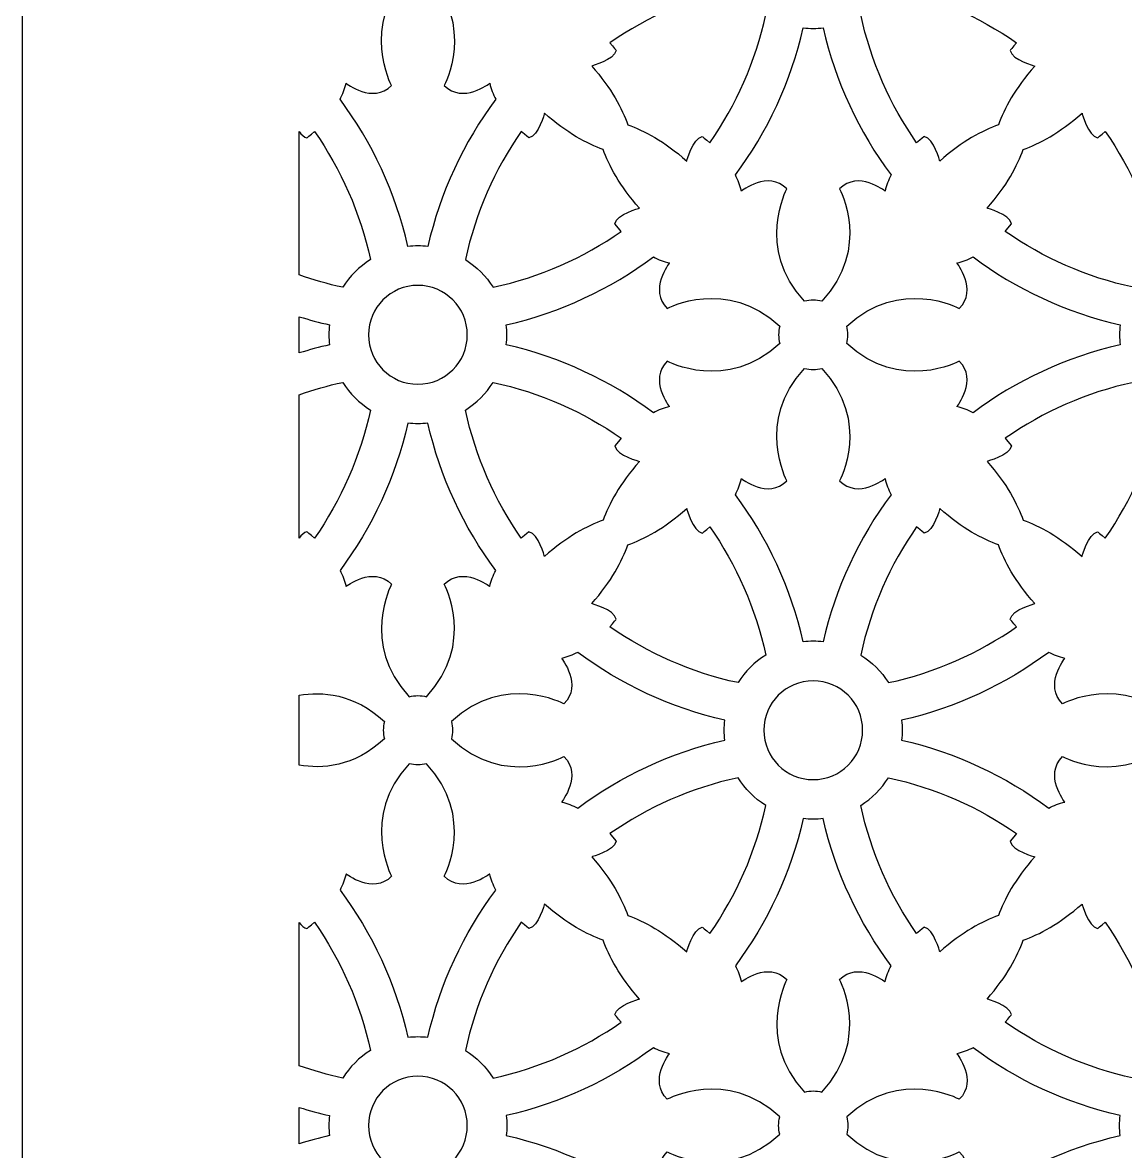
# Model space of a CAD drawing. Header units: centimetres. Extents: x -13.7 to -8.8, y -9 to 9.
# Drawn here: x -13.684 to -11.402, y -2.507 to -0.171 of the extents above; entities that cross this region are included whole.
import ezdxf

# ---------------------------------------------------------------- set-up
doc = ezdxf.new("R2010")
doc.units = ezdxf.units.CM
doc.header["$MEASUREMENT"] = 0
doc.layers.add('layer 1', color=7, linetype='Continuous')

msp = doc.modelspace()

# ---------------------------------------------------------------- linework, layer by layer
at = {"layer": 'layer 1', "color": 250}
msp.add_open_spline([(-8.77523, 9.00077), (-10.41159, 9.00077), (-12.04796, 9.00077), (-13.68432, 9.00077), (-13.68432, 9.00077), (-13.68432, 3.53168), (-13.68432, -1.93741), (-13.68432, -7.4065), (-13.68432, -7.4065), (-13.6843, -7.4065), (-13.68429, -7.4065), (-13.68428, -7.4065), (-13.68428, -7.4065), (-13.68428, -7.93741), (-13.68428, -8.46832), (-13.68428, -8.99924), (-13.68428, -8.99924), (-13.49337, -8.99924), (-13.30246, -8.99924), (-13.11155, -8.99924), (-13.11155, -8.99924), (-13.11155, -8.91742), (-13.11155, -8.8356), (-13.11155, -8.75378), (-13.11155, -8.75378), (-12.90961, -8.75378), (-12.70767, -8.75378), (-12.50573, -8.75378), (-12.50573, -8.75378), (-12.50573, -8.5939), (-12.50573, -8.43402), (-12.50573, -8.27414), (-12.50573, -8.27414), (-12.42404, -8.27251), (-12.34234, -8.27088), (-12.26064, -8.26925), (-12.26064, -8.26925), (-12.24613, -8.31062), (-12.22712, -8.34649), (-12.19555, -8.37816), (-12.19555, -8.37816), (-12.16464, -8.40916), (-12.1327, -8.42833), (-12.09518, -8.43705), (-12.09518, -8.43705), (-12.04553, -8.4486), (-11.99309, -8.44357), (-11.95323, -8.4088), (-11.95323, -8.4088), (-11.91466, -8.37514), (-11.8924, -8.32123), (-11.8844, -8.26981), (-11.8844, -8.26981), (-11.86158, -8.27211), (-11.84216, -8.27158), (-11.82386, -8.26896), (-11.82386, -8.26896), (-11.73249, -8.25588), (-11.68933, -8.19807), (-11.68163, -8.1109), (-11.68163, -8.1109), (-11.67973, -8.08953), (-11.68124, -8.06844), (-11.68802, -8.04988), (-11.68802, -8.04988), (-11.68659, -8.05023), (-11.68515, -8.05059), (-11.68372, -8.05095), (-11.68372, -8.05095), (-11.65147, -8.0621), (-11.61924, -8.07324), (-11.587, -8.08439), (-11.587, -8.08439), (-11.56765, -8.28195), (-11.41509, -8.43577), (-11.22975, -8.43577), (-11.22975, -8.43577), (-11.04441, -8.43577), (-10.89185, -8.28195), (-10.87251, -8.08439), (-10.87251, -8.08439), (-10.84027, -8.07324), (-10.80803, -8.0621), (-10.77579, -8.05095), (-10.77579, -8.05095), (-10.77435, -8.05059), (-10.77291, -8.05023), (-10.77148, -8.04988), (-10.77148, -8.04988), (-10.77827, -8.06844), (-10.77977, -8.08953), (-10.77788, -8.1109), (-10.77788, -8.1109), (-10.77017, -8.19807), (-10.72701, -8.25588), (-10.63565, -8.26896), (-10.63565, -8.26896), (-10.61734, -8.27158), (-10.59792, -8.27211), (-10.5751, -8.26981), (-10.5751, -8.26981), (-10.56711, -8.32123), (-10.54485, -8.37514), (-10.50627, -8.4088), (-10.50627, -8.4088), (-10.46641, -8.44357), (-10.41398, -8.4486), (-10.36432, -8.43705), (-10.36432, -8.43705), (-10.32681, -8.42833), (-10.29486, -8.40916), (-10.26395, -8.37816), (-10.26395, -8.37816), (-10.23239, -8.34649), (-10.21338, -8.31062), (-10.19887, -8.26925), (-10.19887, -8.26925), (-10.11717, -8.27088), (-10.03547, -8.27251), (-9.95377, -8.27414), (-9.95377, -8.27414), (-9.95377, -8.43402), (-9.95377, -8.5939), (-9.95377, -8.75378), (-9.95377, -8.75378), (-9.75183, -8.75378), (-9.54989, -8.75378), (-9.34796, -8.75378), (-9.34796, -8.75378), (-9.34796, -8.8356), (-9.34796, -8.91742), (-9.34796, -8.99924), (-9.34796, -8.99924), (-9.15705, -8.99924), (-8.96613, -8.99924), (-8.77523, -8.99924), (-8.77523, -8.99924), (-8.77523, -8.46832), (-8.77523, -7.93741), (-8.77523, -7.4065), (-8.77523, -7.4065), (-8.77523, -1.93741), (-8.77523, 3.53168), (-8.77523, 9.00077)], degree=3, knots=[0, 0, 0, 0, 0.027027, 0.027027, 0.027027, 0.027027, 0.0540541, 0.0540541, 0.0540541, 0.0540541, 0.0810811, 0.0810811, 0.0810811, 0.0810811, 0.1081081, 0.1081081, 0.1081081, 0.1081081, 0.1351351, 0.1351351, 0.1351351, 0.1351351, 0.1621622, 0.1621622, 0.1621622, 0.1621622, 0.1891892, 0.1891892, 0.1891892, 0.1891892, 0.2162162, 0.2162162, 0.2162162, 0.2162162, 0.2432432, 0.2432432, 0.2432432, 0.2432432, 0.2702703, 0.2702703, 0.2702703, 0.2702703, 0.2972973, 0.2972973, 0.2972973, 0.2972973, 0.3243243, 0.3243243, 0.3243243, 0.3243243, 0.3513514, 0.3513514, 0.3513514, 0.3513514, 0.3783784, 0.3783784, 0.3783784, 0.3783784, 0.4054054, 0.4054054, 0.4054054, 0.4054054, 0.4324324, 0.4324324, 0.4324324, 0.4324324, 0.4594595, 0.4594595, 0.4594595, 0.4594595, 0.4864865, 0.4864865, 0.4864865, 0.4864865, 0.5135135, 0.5135135, 0.5135135, 0.5135135, 0.5405405, 0.5405405, 0.5405405, 0.5405405, 0.5675676, 0.5675676, 0.5675676, 0.5675676, 0.5945946, 0.5945946, 0.5945946, 0.5945946, 0.6216216, 0.6216216, 0.6216216, 0.6216216, 0.6486486, 0.6486486, 0.6486486, 0.6486486, 0.6756757, 0.6756757, 0.6756757, 0.6756757, 0.7027027, 0.7027027, 0.7027027, 0.7027027, 0.7297297, 0.7297297, 0.7297297, 0.7297297, 0.7567568, 0.7567568, 0.7567568, 0.7567568, 0.7837838, 0.7837838, 0.7837838, 0.7837838, 0.8108108, 0.8108108, 0.8108108, 0.8108108, 0.8378378, 0.8378378, 0.8378378, 0.8378378, 0.8648649, 0.8648649, 0.8648649, 0.8648649, 0.8918919, 0.8918919, 0.8918919, 0.8918919, 0.9189189, 0.9189189, 0.9189189, 0.9189189, 0.9459459, 0.9459459, 0.9459459, 0.9459459, 1, 1, 1, 1], dxfattribs=at)
at = {"layer": 'layer 1', "color": 7}
for points, knots in [([(-13.02726, -0.33001), (-12.96093, -0.41927), (-12.91233, -0.5225), (-12.88674, -0.63448), (-12.88674, -0.63448), (-12.87998, -0.63372), (-12.87311, -0.63333), (-12.86614, -0.63333), (-12.86614, -0.63333), (-12.85917, -0.63333), (-12.8523, -0.63372), (-12.84553, -0.63448), (-12.84553, -0.63448), (-12.81993, -0.5225), (-12.77133, -0.41927), (-12.705, -0.33001), (-12.705, -0.33001), (-12.71037, -0.31959), (-12.71479, -0.30846), (-12.71754, -0.29678), (-12.71754, -0.29678), (-12.71754, -0.29678), (-12.77288, -0.34035), (-12.81174, -0.30149), (-12.81174, -0.30149), (-12.81174, -0.30149), (-12.74527, -0.17864), (-12.84823, -0.0686), (-12.84823, -0.0686), (-12.85997, -0.07161), (-12.8723, -0.07162), (-12.88404, -0.06861), (-12.88404, -0.06861), (-12.98699, -0.17866), (-12.92055, -0.30149), (-12.92055, -0.30149), (-12.92055, -0.30149), (-12.95938, -0.34035), (-13.01473, -0.29678), (-13.01473, -0.29678), (-13.01473, -0.29678), (-13.01748, -0.30846), (-13.02189, -0.31959), (-13.02726, -0.33001)], [0, 0, 0, 0, 0.0833333, 0.0833333, 0.0833333, 0.0833333, 0.1666667, 0.1666667, 0.1666667, 0.1666667, 0.25, 0.25, 0.25, 0.25, 0.3333333, 0.3333333, 0.3333333, 0.3333333, 0.4166667, 0.4166667, 0.4166667, 0.4166667, 0.5, 0.5, 0.5, 0.5, 0.5833333, 0.5833333, 0.5833333, 0.5833333, 0.6666667, 0.6666667, 0.6666667, 0.6666667, 0.75, 0.75, 0.75, 0.75, 0.8333333, 0.8333333, 0.8333333, 0.8333333, 1, 1, 1, 1]), ([(-12.20356, -0.09762), (-12.18895, -0.12066), (-12.16937, -0.14024), (-12.14633, -0.15484), (-12.14633, -0.15484), (-12.16718, -0.25171), (-12.2071, -0.3415), (-12.26194, -0.42009), (-12.26194, -0.42009), (-12.2713, -0.41159), (-12.27779, -0.40685), (-12.27779, -0.40685), (-12.27779, -0.40685), (-12.2978, -0.41156), (-12.30986, -0.45776), (-12.30986, -0.45776), (-12.30986, -0.45776), (-12.35614, -0.41661), (-12.3987, -0.39455), (-12.43145, -0.38273), (-12.43145, -0.38273), (-12.44327, -0.34999), (-12.46533, -0.30742), (-12.50647, -0.26113), (-12.50647, -0.26113), (-12.50647, -0.26113), (-12.46027, -0.24908), (-12.45556, -0.22906), (-12.45556, -0.22906), (-12.45556, -0.22906), (-12.4603, -0.22259), (-12.4688, -0.21324), (-12.4688, -0.21324), (-12.3902, -0.15838), (-12.30042, -0.11848), (-12.20356, -0.09762)], [0, 0, 0, 0, 0.1, 0.1, 0.1, 0.1, 0.2, 0.2, 0.2, 0.2, 0.3, 0.3, 0.3, 0.3, 0.4, 0.4, 0.4, 0.4, 0.5, 0.5, 0.5, 0.5, 0.6, 0.6, 0.6, 0.6, 0.7, 0.7, 0.7, 0.7, 0.8, 0.8, 0.8, 0.8, 1, 1, 1, 1]), ([(-11.89235, -0.09762), (-11.90695, -0.12066), (-11.92653, -0.14024), (-11.94957, -0.15484), (-11.94957, -0.15484), (-11.92872, -0.25171), (-11.88881, -0.3415), (-11.83396, -0.42009), (-11.83396, -0.42009), (-11.8246, -0.41159), (-11.81813, -0.40685), (-11.81813, -0.40685), (-11.81813, -0.40685), (-11.79812, -0.41156), (-11.78606, -0.45776), (-11.78606, -0.45776), (-11.78606, -0.45776), (-11.73976, -0.41661), (-11.6972, -0.39455), (-11.66447, -0.38273), (-11.66447, -0.38273), (-11.65264, -0.34999), (-11.63057, -0.30742), (-11.58944, -0.26113), (-11.58944, -0.26113), (-11.58944, -0.26113), (-11.63564, -0.24908), (-11.64034, -0.22906), (-11.64034, -0.22906), (-11.64034, -0.22906), (-11.63561, -0.22259), (-11.62711, -0.21324), (-11.62711, -0.21324), (-11.7057, -0.15838), (-11.79549, -0.11848), (-11.89235, -0.09762)], [0, 0, 0, 0, 0.1, 0.1, 0.1, 0.1, 0.2, 0.2, 0.2, 0.2, 0.3, 0.3, 0.3, 0.3, 0.4, 0.4, 0.4, 0.4, 0.5, 0.5, 0.5, 0.5, 0.6, 0.6, 0.6, 0.6, 0.7, 0.7, 0.7, 0.7, 0.8, 0.8, 0.8, 0.8, 1, 1, 1, 1]), ([(-12.04796, -0.18333), (-12.05491, -0.18333), (-12.06177, -0.18293), (-12.06854, -0.18217), (-12.06854, -0.18217), (-12.09413, -0.29417), (-12.14273, -0.3974), (-12.20907, -0.48666), (-12.20907, -0.48666), (-12.20371, -0.49707), (-12.1993, -0.5082), (-12.19654, -0.51987), (-12.19654, -0.51987), (-12.19654, -0.51987), (-12.1412, -0.47631), (-12.10236, -0.51516), (-12.10236, -0.51516), (-12.10236, -0.51516), (-12.16881, -0.638), (-12.06585, -0.74805), (-12.06585, -0.74805), (-12.05414, -0.74505), (-12.04178, -0.74505), (-12.03006, -0.74805), (-12.03006, -0.74805), (-11.92709, -0.638), (-11.99356, -0.51515), (-11.99356, -0.51515), (-11.99356, -0.51515), (-11.9547, -0.47631), (-11.89937, -0.51987), (-11.89937, -0.51987), (-11.89937, -0.51987), (-11.8966, -0.5082), (-11.8922, -0.49707), (-11.88683, -0.48666), (-11.88683, -0.48666), (-11.95317, -0.39739), (-12.00177, -0.29417), (-12.02736, -0.18217), (-12.02736, -0.18217), (-12.03413, -0.18293), (-12.04099, -0.18333), (-12.04796, -0.18333)], [0, 0, 0, 0, 0.0833333, 0.0833333, 0.0833333, 0.0833333, 0.1666667, 0.1666667, 0.1666667, 0.1666667, 0.25, 0.25, 0.25, 0.25, 0.3333333, 0.3333333, 0.3333333, 0.3333333, 0.4166667, 0.4166667, 0.4166667, 0.4166667, 0.5, 0.5, 0.5, 0.5, 0.5833333, 0.5833333, 0.5833333, 0.5833333, 0.6666667, 0.6666667, 0.6666667, 0.6666667, 0.75, 0.75, 0.75, 0.75, 0.8333333, 0.8333333, 0.8333333, 0.8333333, 1, 1, 1, 1]), ([(-12.44528, -0.60342), (-12.52388, -0.65827), (-12.61367, -0.69817), (-12.71053, -0.71902), (-12.71053, -0.71902), (-12.72513, -0.69599), (-12.74471, -0.67642), (-12.76773, -0.66182), (-12.76773, -0.66182), (-12.7469, -0.56495), (-12.70698, -0.47516), (-12.65213, -0.39658), (-12.65213, -0.39658), (-12.64277, -0.40507), (-12.63631, -0.4098), (-12.63631, -0.4098), (-12.63631, -0.4098), (-12.61629, -0.4051), (-12.60424, -0.3589), (-12.60424, -0.3589), (-12.60424, -0.3589), (-12.55794, -0.40004), (-12.51538, -0.42211), (-12.48265, -0.43393), (-12.48265, -0.43393), (-12.47081, -0.46667), (-12.44877, -0.50923), (-12.40762, -0.55552), (-12.40762, -0.55552), (-12.40762, -0.55552), (-12.45381, -0.56757), (-12.45853, -0.58759), (-12.45853, -0.58759), (-12.45853, -0.58759), (-12.45379, -0.59407), (-12.44528, -0.60342)], [0, 0, 0, 0, 0.1, 0.1, 0.1, 0.1, 0.2, 0.2, 0.2, 0.2, 0.3, 0.3, 0.3, 0.3, 0.4, 0.4, 0.4, 0.4, 0.5, 0.5, 0.5, 0.5, 0.6, 0.6, 0.6, 0.6, 0.7, 0.7, 0.7, 0.7, 0.8, 0.8, 0.8, 0.8, 1, 1, 1, 1]), ([(-11.65062, -0.60342), (-11.57202, -0.65827), (-11.48225, -0.69817), (-11.38537, -0.71902), (-11.38537, -0.71902), (-11.37078, -0.69599), (-11.35121, -0.67642), (-11.32817, -0.66182), (-11.32817, -0.66182), (-11.34902, -0.56495), (-11.38892, -0.47516), (-11.44377, -0.39658), (-11.44377, -0.39658), (-11.45313, -0.40507), (-11.4596, -0.4098), (-11.4596, -0.4098), (-11.4596, -0.4098), (-11.47961, -0.4051), (-11.49167, -0.3589), (-11.49167, -0.3589), (-11.49167, -0.3589), (-11.53796, -0.40004), (-11.58053, -0.42211), (-11.61325, -0.43393), (-11.61325, -0.43393), (-11.62509, -0.46667), (-11.64715, -0.50923), (-11.68829, -0.55552), (-11.68829, -0.55552), (-11.68829, -0.55552), (-11.64209, -0.56757), (-11.63738, -0.58759), (-11.63738, -0.58759), (-11.63738, -0.58759), (-11.64211, -0.59407), (-11.65062, -0.60342)], [0, 0, 0, 0, 0.1, 0.1, 0.1, 0.1, 0.2, 0.2, 0.2, 0.2, 0.3, 0.3, 0.3, 0.3, 0.4, 0.4, 0.4, 0.4, 0.5, 0.5, 0.5, 0.5, 0.6, 0.6, 0.6, 0.6, 0.7, 0.7, 0.7, 0.7, 0.8, 0.8, 0.8, 0.8, 1, 1, 1, 1]), ([(-13.11159, -0.39691), (-13.11159, -0.4958), (-13.11159, -0.59469), (-13.11159, -0.69358), (-13.11159, -0.69358), (-13.08244, -0.70389), (-13.05245, -0.71241), (-13.02173, -0.71902), (-13.02173, -0.71902), (-13.00714, -0.69599), (-12.98756, -0.67642), (-12.96453, -0.66182), (-12.96453, -0.66182), (-12.98539, -0.56495), (-13.02529, -0.47516), (-13.08014, -0.39658), (-13.08014, -0.39658), (-13.08949, -0.40507), (-13.09597, -0.4098), (-13.09597, -0.4098), (-13.09597, -0.4098), (-13.10191, -0.40841), (-13.10716, -0.40334), (-13.11159, -0.39691)], [0, 0, 0, 0, 0.1428571, 0.1428571, 0.1428571, 0.1428571, 0.2857143, 0.2857143, 0.2857143, 0.2857143, 0.4285714, 0.4285714, 0.4285714, 0.4285714, 0.5714286, 0.5714286, 0.5714286, 0.5714286, 0.7142857, 0.7142857, 0.7142857, 0.7142857, 1, 1, 1, 1]), ([(-12.37871, -0.6563), (-12.46798, -0.72263), (-12.5712, -0.77123), (-12.6832, -0.79681), (-12.6832, -0.79681), (-12.68245, -0.80358), (-12.68204, -0.81045), (-12.68204, -0.81742), (-12.68204, -0.81742), (-12.68204, -0.82438), (-12.68245, -0.83125), (-12.6832, -0.83801), (-12.6832, -0.83801), (-12.5712, -0.86361), (-12.46798, -0.9122), (-12.37871, -0.97853), (-12.37871, -0.97853), (-12.3683, -0.97318), (-12.35718, -0.96877), (-12.3455, -0.96601), (-12.3455, -0.96601), (-12.3455, -0.96601), (-12.38907, -0.91067), (-12.35021, -0.87182), (-12.35021, -0.87182), (-12.35021, -0.87182), (-12.22738, -0.93827), (-12.11732, -0.83532), (-12.11732, -0.83532), (-12.12032, -0.82358), (-12.12034, -0.81126), (-12.11732, -0.79952), (-12.11732, -0.79952), (-12.22738, -0.69657), (-12.35022, -0.763), (-12.35022, -0.763), (-12.35022, -0.763), (-12.38907, -0.72416), (-12.3455, -0.66882), (-12.3455, -0.66882), (-12.3455, -0.66882), (-12.35718, -0.66607), (-12.3683, -0.66166), (-12.37871, -0.6563)], [0, 0, 0, 0, 0.0833333, 0.0833333, 0.0833333, 0.0833333, 0.1666667, 0.1666667, 0.1666667, 0.1666667, 0.25, 0.25, 0.25, 0.25, 0.3333333, 0.3333333, 0.3333333, 0.3333333, 0.4166667, 0.4166667, 0.4166667, 0.4166667, 0.5, 0.5, 0.5, 0.5, 0.5833333, 0.5833333, 0.5833333, 0.5833333, 0.6666667, 0.6666667, 0.6666667, 0.6666667, 0.75, 0.75, 0.75, 0.75, 0.8333333, 0.8333333, 0.8333333, 0.8333333, 1, 1, 1, 1]), ([(-11.71719, -0.97853), (-11.62792, -0.9122), (-11.5247, -0.86361), (-11.41271, -0.83801), (-11.41271, -0.83801), (-11.41346, -0.83125), (-11.41386, -0.82438), (-11.41386, -0.81742), (-11.41386, -0.81742), (-11.41386, -0.81045), (-11.41346, -0.80358), (-11.41271, -0.79681), (-11.41271, -0.79681), (-11.5247, -0.77123), (-11.62793, -0.72263), (-11.71719, -0.6563), (-11.71719, -0.6563), (-11.7276, -0.66166), (-11.73873, -0.66607), (-11.7504, -0.66882), (-11.7504, -0.66882), (-11.7504, -0.66882), (-11.70684, -0.72416), (-11.74569, -0.763), (-11.74569, -0.763), (-11.74569, -0.763), (-11.86853, -0.69655), (-11.9786, -0.79951), (-11.9786, -0.79951), (-11.9756, -0.81124), (-11.97558, -0.82359), (-11.9786, -0.83532), (-11.9786, -0.83532), (-11.86854, -0.93828), (-11.74569, -0.8718), (-11.74569, -0.8718), (-11.74569, -0.8718), (-11.70684, -0.91067), (-11.7504, -0.96601), (-11.7504, -0.96601), (-11.7504, -0.96601), (-11.73873, -0.96876), (-11.7276, -0.97318), (-11.71719, -0.97853)], [0, 0, 0, 0, 0.0833333, 0.0833333, 0.0833333, 0.0833333, 0.1666667, 0.1666667, 0.1666667, 0.1666667, 0.25, 0.25, 0.25, 0.25, 0.3333333, 0.3333333, 0.3333333, 0.3333333, 0.4166667, 0.4166667, 0.4166667, 0.4166667, 0.5, 0.5, 0.5, 0.5, 0.5833333, 0.5833333, 0.5833333, 0.5833333, 0.6666667, 0.6666667, 0.6666667, 0.6666667, 0.75, 0.75, 0.75, 0.75, 0.8333333, 0.8333333, 0.8333333, 0.8333333, 1, 1, 1, 1]), ([(-12.86614, -0.71514), (-12.80967, -0.71514), (-12.76387, -0.76094), (-12.76387, -0.81742), (-12.76387, -0.81742), (-12.76387, -0.87389), (-12.80967, -0.91968), (-12.86614, -0.91968), (-12.86614, -0.91968), (-12.92261, -0.91968), (-12.96841, -0.87389), (-12.96841, -0.81742), (-12.96841, -0.81742), (-12.96841, -0.76094), (-12.92261, -0.71514), (-12.86614, -0.71514)], [0, 0, 0, 0, 0.2, 0.2, 0.2, 0.2, 0.4, 0.4, 0.4, 0.4, 0.6, 0.6, 0.6, 0.6, 1, 1, 1, 1]), ([(-13.11159, -0.77988), (-13.11159, -0.8049), (-13.11159, -0.82993), (-13.11159, -0.85496), (-13.11159, -0.85496), (-13.09108, -0.84851), (-13.07024, -0.84286), (-13.04907, -0.83801), (-13.04907, -0.83801), (-13.04983, -0.83125), (-13.05023, -0.82438), (-13.05023, -0.81742), (-13.05023, -0.81742), (-13.05023, -0.81045), (-13.04983, -0.80358), (-13.04907, -0.79681), (-13.04907, -0.79681), (-13.07024, -0.79198), (-13.09108, -0.78632), (-13.11159, -0.77988)], [0, 0, 0, 0, 0.1666667, 0.1666667, 0.1666667, 0.1666667, 0.3333333, 0.3333333, 0.3333333, 0.3333333, 0.5, 0.5, 0.5, 0.5, 0.6666667, 0.6666667, 0.6666667, 0.6666667, 1, 1, 1, 1]), ([(-12.20907, -1.14818), (-12.14273, -1.23743), (-12.09413, -1.34067), (-12.06854, -1.45265), (-12.06854, -1.45265), (-12.06177, -1.45191), (-12.05491, -1.45151), (-12.04796, -1.45151), (-12.04796, -1.45151), (-12.04099, -1.45151), (-12.03413, -1.45191), (-12.02736, -1.45265), (-12.02736, -1.45265), (-12.00177, -1.34067), (-11.95317, -1.23743), (-11.88683, -1.14818), (-11.88683, -1.14818), (-11.8922, -1.13777), (-11.8966, -1.12664), (-11.89937, -1.11496), (-11.89937, -1.11496), (-11.89937, -1.11496), (-11.9547, -1.15853), (-11.99354, -1.11967), (-11.99354, -1.11967), (-11.99354, -1.11967), (-11.92711, -0.99685), (-12.03006, -0.88678), (-12.03006, -0.88678), (-12.04178, -0.8898), (-12.05412, -0.8898), (-12.06585, -0.88678), (-12.06585, -0.88678), (-12.16881, -0.99683), (-12.10236, -1.11967), (-12.10236, -1.11967), (-12.10236, -1.11967), (-12.1412, -1.15853), (-12.19654, -1.11498), (-12.19654, -1.11498), (-12.19654, -1.11498), (-12.1993, -1.12664), (-12.20371, -1.13777), (-12.20907, -1.14818)], [0, 0, 0, 0, 0.0833333, 0.0833333, 0.0833333, 0.0833333, 0.1666667, 0.1666667, 0.1666667, 0.1666667, 0.25, 0.25, 0.25, 0.25, 0.3333333, 0.3333333, 0.3333333, 0.3333333, 0.4166667, 0.4166667, 0.4166667, 0.4166667, 0.5, 0.5, 0.5, 0.5, 0.5833333, 0.5833333, 0.5833333, 0.5833333, 0.6666667, 0.6666667, 0.6666667, 0.6666667, 0.75, 0.75, 0.75, 0.75, 0.8333333, 0.8333333, 0.8333333, 0.8333333, 1, 1, 1, 1]), ([(-13.11159, -0.94125), (-13.11159, -1.04014), (-13.11159, -1.13902), (-13.11159, -1.23791), (-13.11159, -1.23791), (-13.10716, -1.23148), (-13.10191, -1.22642), (-13.09597, -1.22502), (-13.09597, -1.22502), (-13.09597, -1.22502), (-13.08949, -1.22976), (-13.08014, -1.23826), (-13.08014, -1.23826), (-13.02529, -1.15966), (-12.98539, -1.06988), (-12.96453, -0.97301), (-12.96453, -0.97301), (-12.98756, -0.95841), (-13.00714, -0.93885), (-13.02173, -0.91581), (-13.02173, -0.91581), (-13.05245, -0.92243), (-13.08244, -0.93094), (-13.11159, -0.94125)], [0, 0, 0, 0, 0.1428571, 0.1428571, 0.1428571, 0.1428571, 0.2857143, 0.2857143, 0.2857143, 0.2857143, 0.4285714, 0.4285714, 0.4285714, 0.4285714, 0.5714286, 0.5714286, 0.5714286, 0.5714286, 0.7142857, 0.7142857, 0.7142857, 0.7142857, 1, 1, 1, 1]), ([(-12.44528, -1.03141), (-12.52388, -0.97656), (-12.61367, -0.93665), (-12.71053, -0.91581), (-12.71053, -0.91581), (-12.72513, -0.93885), (-12.74471, -0.95841), (-12.76773, -0.97301), (-12.76773, -0.97301), (-12.7469, -1.06988), (-12.70698, -1.15966), (-12.65213, -1.23826), (-12.65213, -1.23826), (-12.64277, -1.22976), (-12.63631, -1.22502), (-12.63631, -1.22502), (-12.63631, -1.22502), (-12.61629, -1.22973), (-12.60424, -1.27593), (-12.60424, -1.27593), (-12.60424, -1.27593), (-12.55794, -1.23479), (-12.51538, -1.21273), (-12.48265, -1.20091), (-12.48265, -1.20091), (-12.47081, -1.16817), (-12.44877, -1.12561), (-12.40762, -1.07932), (-12.40762, -1.07932), (-12.40762, -1.07932), (-12.45381, -1.06726), (-12.45853, -1.04725), (-12.45853, -1.04725), (-12.45853, -1.04725), (-12.45379, -1.04077), (-12.44528, -1.03141)], [0, 0, 0, 0, 0.1, 0.1, 0.1, 0.1, 0.2, 0.2, 0.2, 0.2, 0.3, 0.3, 0.3, 0.3, 0.4, 0.4, 0.4, 0.4, 0.5, 0.5, 0.5, 0.5, 0.6, 0.6, 0.6, 0.6, 0.7, 0.7, 0.7, 0.7, 0.8, 0.8, 0.8, 0.8, 1, 1, 1, 1]), ([(-11.65061, -1.03141), (-11.57202, -0.97656), (-11.48225, -0.93665), (-11.38537, -0.91581), (-11.38537, -0.91581), (-11.37078, -0.93885), (-11.35121, -0.95841), (-11.32817, -0.97301), (-11.32817, -0.97301), (-11.34902, -1.06988), (-11.38892, -1.15966), (-11.44377, -1.23826), (-11.44377, -1.23826), (-11.45313, -1.22976), (-11.4596, -1.22502), (-11.4596, -1.22502), (-11.4596, -1.22502), (-11.47961, -1.22973), (-11.49167, -1.27593), (-11.49167, -1.27593), (-11.49167, -1.27593), (-11.53796, -1.23479), (-11.58053, -1.21273), (-11.61325, -1.20091), (-11.61325, -1.20091), (-11.62509, -1.16817), (-11.64715, -1.12561), (-11.68829, -1.07932), (-11.68829, -1.07932), (-11.68829, -1.07932), (-11.64209, -1.06726), (-11.63738, -1.04725), (-11.63738, -1.04725), (-11.63738, -1.04725), (-11.64211, -1.04077), (-11.65061, -1.03141)], [0, 0, 0, 0, 0.1, 0.1, 0.1, 0.1, 0.2, 0.2, 0.2, 0.2, 0.3, 0.3, 0.3, 0.3, 0.4, 0.4, 0.4, 0.4, 0.5, 0.5, 0.5, 0.5, 0.6, 0.6, 0.6, 0.6, 0.7, 0.7, 0.7, 0.7, 0.8, 0.8, 0.8, 0.8, 1, 1, 1, 1]), ([(-13.02726, -1.30483), (-12.96093, -1.21556), (-12.91233, -1.11234), (-12.88674, -1.00035), (-12.88674, -1.00035), (-12.87998, -1.0011), (-12.87311, -1.0015), (-12.86614, -1.0015), (-12.86614, -1.0015), (-12.85917, -1.0015), (-12.8523, -1.0011), (-12.84553, -1.00035), (-12.84553, -1.00035), (-12.81993, -1.11234), (-12.77133, -1.21556), (-12.705, -1.30483), (-12.705, -1.30483), (-12.71037, -1.31525), (-12.71479, -1.32638), (-12.71754, -1.33805), (-12.71754, -1.33805), (-12.71754, -1.33805), (-12.77288, -1.29449), (-12.81174, -1.33334), (-12.81174, -1.33334), (-12.81174, -1.33334), (-12.74527, -1.45618), (-12.84823, -1.56624), (-12.84823, -1.56624), (-12.85996, -1.56323), (-12.8723, -1.56323), (-12.88403, -1.56623), (-12.88403, -1.56623), (-12.98699, -1.45618), (-12.92053, -1.33334), (-12.92053, -1.33334), (-12.92053, -1.33334), (-12.95938, -1.29449), (-13.01473, -1.33805), (-13.01473, -1.33805), (-13.01473, -1.33805), (-13.01748, -1.32638), (-13.02189, -1.31525), (-13.02726, -1.30483)], [0, 0, 0, 0, 0.0833333, 0.0833333, 0.0833333, 0.0833333, 0.1666667, 0.1666667, 0.1666667, 0.1666667, 0.25, 0.25, 0.25, 0.25, 0.3333333, 0.3333333, 0.3333333, 0.3333333, 0.4166667, 0.4166667, 0.4166667, 0.4166667, 0.5, 0.5, 0.5, 0.5, 0.5833333, 0.5833333, 0.5833333, 0.5833333, 0.6666667, 0.6666667, 0.6666667, 0.6666667, 0.75, 0.75, 0.75, 0.75, 0.8333333, 0.8333333, 0.8333333, 0.8333333, 1, 1, 1, 1]), ([(-12.20356, -1.53721), (-12.18895, -1.51417), (-12.16937, -1.49459), (-12.14633, -1.47999), (-12.14633, -1.47999), (-12.16718, -1.38313), (-12.2071, -1.29334), (-12.26194, -1.21475), (-12.26194, -1.21475), (-12.2713, -1.22325), (-12.27779, -1.228), (-12.27779, -1.228), (-12.27779, -1.228), (-12.2978, -1.22329), (-12.30986, -1.17708), (-12.30986, -1.17708), (-12.30986, -1.17708), (-12.35614, -1.21822), (-12.3987, -1.24029), (-12.43145, -1.25211), (-12.43145, -1.25211), (-12.44327, -1.28485), (-12.46533, -1.32741), (-12.50647, -1.3737), (-12.50647, -1.3737), (-12.50647, -1.3737), (-12.46027, -1.38576), (-12.45556, -1.40576), (-12.45556, -1.40576), (-12.45556, -1.40576), (-12.4603, -1.41224), (-12.4688, -1.4216), (-12.4688, -1.4216), (-12.3902, -1.47645), (-12.30042, -1.51636), (-12.20356, -1.53721)], [0, 0, 0, 0, 0.1, 0.1, 0.1, 0.1, 0.2, 0.2, 0.2, 0.2, 0.3, 0.3, 0.3, 0.3, 0.4, 0.4, 0.4, 0.4, 0.5, 0.5, 0.5, 0.5, 0.6, 0.6, 0.6, 0.6, 0.7, 0.7, 0.7, 0.7, 0.8, 0.8, 0.8, 0.8, 1, 1, 1, 1]), ([(-11.89235, -1.53721), (-11.90695, -1.51417), (-11.92653, -1.49459), (-11.94957, -1.47999), (-11.94957, -1.47999), (-11.92872, -1.38313), (-11.88881, -1.29334), (-11.83396, -1.21475), (-11.83396, -1.21475), (-11.8246, -1.22326), (-11.81813, -1.228), (-11.81813, -1.228), (-11.81813, -1.228), (-11.79812, -1.22329), (-11.78606, -1.17708), (-11.78606, -1.17708), (-11.78606, -1.17708), (-11.73976, -1.21822), (-11.6972, -1.24029), (-11.66447, -1.25211), (-11.66447, -1.25211), (-11.65264, -1.28485), (-11.63057, -1.32741), (-11.58944, -1.3737), (-11.58944, -1.3737), (-11.58944, -1.3737), (-11.63564, -1.38576), (-11.64034, -1.40576), (-11.64034, -1.40576), (-11.64034, -1.40576), (-11.63561, -1.41225), (-11.62711, -1.4216), (-11.62711, -1.4216), (-11.7057, -1.47645), (-11.79549, -1.51636), (-11.89235, -1.53721)], [0, 0, 0, 0, 0.1, 0.1, 0.1, 0.1, 0.2, 0.2, 0.2, 0.2, 0.3, 0.3, 0.3, 0.3, 0.4, 0.4, 0.4, 0.4, 0.5, 0.5, 0.5, 0.5, 0.6, 0.6, 0.6, 0.6, 0.7, 0.7, 0.7, 0.7, 0.8, 0.8, 0.8, 0.8, 1, 1, 1, 1]), ([(-12.23204, -1.63559), (-12.23204, -1.64257), (-12.23164, -1.64943), (-12.23088, -1.65619), (-12.23088, -1.65619), (-12.34288, -1.68178), (-12.44611, -1.73038), (-12.53537, -1.79672), (-12.53537, -1.79672), (-12.54578, -1.79135), (-12.55692, -1.78695), (-12.56858, -1.78419), (-12.56858, -1.78419), (-12.56858, -1.78419), (-12.52503, -1.72885), (-12.56389, -1.69), (-12.56389, -1.69), (-12.56389, -1.69), (-12.68671, -1.75646), (-12.79677, -1.6535), (-12.79677, -1.6535), (-12.79375, -1.64177), (-12.79375, -1.62943), (-12.79676, -1.6177), (-12.79676, -1.6177), (-12.68671, -1.51475), (-12.56388, -1.58119), (-12.56388, -1.58119), (-12.56388, -1.58119), (-12.52503, -1.54235), (-12.56858, -1.48702), (-12.56858, -1.48702), (-12.56858, -1.48702), (-12.55692, -1.48425), (-12.54578, -1.47984), (-12.53537, -1.47448), (-12.53537, -1.47448), (-12.44611, -1.54082), (-12.34288, -1.58941), (-12.23088, -1.615), (-12.23088, -1.615), (-12.23164, -1.62176), (-12.23204, -1.62863), (-12.23204, -1.63559)], [0, 0, 0, 0, 0.0833333, 0.0833333, 0.0833333, 0.0833333, 0.1666667, 0.1666667, 0.1666667, 0.1666667, 0.25, 0.25, 0.25, 0.25, 0.3333333, 0.3333333, 0.3333333, 0.3333333, 0.4166667, 0.4166667, 0.4166667, 0.4166667, 0.5, 0.5, 0.5, 0.5, 0.5833333, 0.5833333, 0.5833333, 0.5833333, 0.6666667, 0.6666667, 0.6666667, 0.6666667, 0.75, 0.75, 0.75, 0.75, 0.8333333, 0.8333333, 0.8333333, 0.8333333, 1, 1, 1, 1]), ([(-11.56054, -1.79672), (-11.6498, -1.73039), (-11.75302, -1.68178), (-11.86502, -1.65619), (-11.86502, -1.65619), (-11.86427, -1.64943), (-11.86386, -1.64256), (-11.86386, -1.63559), (-11.86386, -1.63559), (-11.86386, -1.62863), (-11.86427, -1.62176), (-11.86502, -1.615), (-11.86502, -1.615), (-11.75302, -1.58941), (-11.64979, -1.54082), (-11.56054, -1.47448), (-11.56054, -1.47448), (-11.55012, -1.47984), (-11.53898, -1.48425), (-11.52732, -1.48702), (-11.52732, -1.48702), (-11.52732, -1.48702), (-11.57089, -1.54235), (-11.53202, -1.58119), (-11.53202, -1.58119), (-11.53202, -1.58119), (-11.40919, -1.51473), (-11.29914, -1.6177), (-11.29914, -1.6177), (-11.30215, -1.62941), (-11.30215, -1.64177), (-11.29914, -1.65349), (-11.29914, -1.65349), (-11.40918, -1.75646), (-11.53202, -1.69), (-11.53202, -1.69), (-11.53202, -1.69), (-11.57089, -1.72885), (-11.52732, -1.78419), (-11.52732, -1.78419), (-11.52732, -1.78419), (-11.53898, -1.78695), (-11.55012, -1.79135), (-11.56054, -1.79672)], [0, 0, 0, 0, 0.0833333, 0.0833333, 0.0833333, 0.0833333, 0.1666667, 0.1666667, 0.1666667, 0.1666667, 0.25, 0.25, 0.25, 0.25, 0.3333333, 0.3333333, 0.3333333, 0.3333333, 0.4166667, 0.4166667, 0.4166667, 0.4166667, 0.5, 0.5, 0.5, 0.5, 0.5833333, 0.5833333, 0.5833333, 0.5833333, 0.6666667, 0.6666667, 0.6666667, 0.6666667, 0.75, 0.75, 0.75, 0.75, 0.8333333, 0.8333333, 0.8333333, 0.8333333, 1, 1, 1, 1]), ([(-12.04796, -1.73787), (-12.10443, -1.73787), (-12.15023, -1.69207), (-12.15023, -1.63559), (-12.15023, -1.63559), (-12.15023, -1.57913), (-12.10443, -1.53332), (-12.04796, -1.53332), (-12.04796, -1.53332), (-11.99148, -1.53332), (-11.94568, -1.57913), (-11.94568, -1.63559), (-11.94568, -1.63559), (-11.94568, -1.69207), (-11.99148, -1.73787), (-12.04796, -1.73787)], [0, 0, 0, 0, 0.2, 0.2, 0.2, 0.2, 0.4, 0.4, 0.4, 0.4, 0.6, 0.6, 0.6, 0.6, 1, 1, 1, 1]), ([(-13.11159, -1.56318), (-13.11159, -1.61146), (-13.11159, -1.65973), (-13.11159, -1.708), (-13.11159, -1.708), (-13.06565, -1.71585), (-12.99848, -1.71243), (-12.9355, -1.65349), (-12.9355, -1.65349), (-12.9385, -1.64177), (-12.9385, -1.62941), (-12.9355, -1.6177), (-12.9355, -1.6177), (-12.99849, -1.55877), (-13.06565, -1.55534), (-13.11159, -1.56318)], [0, 0, 0, 0, 0.2, 0.2, 0.2, 0.2, 0.4, 0.4, 0.4, 0.4, 0.6, 0.6, 0.6, 0.6, 1, 1, 1, 1]), ([(-12.705, -1.96637), (-12.77133, -2.05564), (-12.81993, -2.15885), (-12.84553, -2.27085), (-12.84553, -2.27085), (-12.8523, -2.27009), (-12.85917, -2.26969), (-12.86614, -2.26969), (-12.86614, -2.26969), (-12.8731, -2.26969), (-12.87998, -2.27009), (-12.88674, -2.27085), (-12.88674, -2.27085), (-12.91233, -2.15885), (-12.96093, -2.05563), (-13.02726, -1.96637), (-13.02726, -1.96637), (-13.02189, -1.95595), (-13.01748, -1.94482), (-13.01473, -1.93315), (-13.01473, -1.93315), (-13.01473, -1.93315), (-12.95938, -1.97671), (-12.92055, -1.93786), (-12.92055, -1.93786), (-12.92055, -1.93786), (-12.98699, -1.81503), (-12.88404, -1.70498), (-12.88404, -1.70498), (-12.8723, -1.70798), (-12.85997, -1.70798), (-12.84823, -1.70496), (-12.84823, -1.70496), (-12.74527, -1.81501), (-12.81174, -1.93786), (-12.81174, -1.93786), (-12.81174, -1.93786), (-12.77288, -1.97671), (-12.71754, -1.93315), (-12.71754, -1.93315), (-12.71754, -1.93315), (-12.71479, -1.94482), (-12.71037, -1.95595), (-12.705, -1.96637)], [0, 0, 0, 0, 0.0833333, 0.0833333, 0.0833333, 0.0833333, 0.1666667, 0.1666667, 0.1666667, 0.1666667, 0.25, 0.25, 0.25, 0.25, 0.3333333, 0.3333333, 0.3333333, 0.3333333, 0.4166667, 0.4166667, 0.4166667, 0.4166667, 0.5, 0.5, 0.5, 0.5, 0.5833333, 0.5833333, 0.5833333, 0.5833333, 0.6666667, 0.6666667, 0.6666667, 0.6666667, 0.75, 0.75, 0.75, 0.75, 0.8333333, 0.8333333, 0.8333333, 0.8333333, 1, 1, 1, 1]), ([(-12.20356, -1.73399), (-12.18895, -1.75702), (-12.16937, -1.7766), (-12.14633, -1.79121), (-12.14633, -1.79121), (-12.16718, -1.88807), (-12.2071, -1.97786), (-12.26194, -2.05645), (-12.26194, -2.05645), (-12.2713, -2.04795), (-12.27779, -2.04321), (-12.27779, -2.04321), (-12.27779, -2.04321), (-12.2978, -2.04792), (-12.30986, -2.09411), (-12.30986, -2.09411), (-12.30986, -2.09411), (-12.35614, -2.05297), (-12.3987, -2.03092), (-12.43145, -2.01908), (-12.43145, -2.01908), (-12.44327, -1.98635), (-12.46533, -1.94378), (-12.50647, -1.8975), (-12.50647, -1.8975), (-12.50647, -1.8975), (-12.46027, -1.88544), (-12.45556, -1.86542), (-12.45556, -1.86542), (-12.45556, -1.86542), (-12.4603, -1.85896), (-12.4688, -1.8496), (-12.4688, -1.8496), (-12.3902, -1.79475), (-12.30042, -1.75484), (-12.20356, -1.73399)], [0, 0, 0, 0, 0.1, 0.1, 0.1, 0.1, 0.2, 0.2, 0.2, 0.2, 0.3, 0.3, 0.3, 0.3, 0.4, 0.4, 0.4, 0.4, 0.5, 0.5, 0.5, 0.5, 0.6, 0.6, 0.6, 0.6, 0.7, 0.7, 0.7, 0.7, 0.8, 0.8, 0.8, 0.8, 1, 1, 1, 1]), ([(-11.89235, -1.73399), (-11.90695, -1.75702), (-11.92653, -1.7766), (-11.94957, -1.79121), (-11.94957, -1.79121), (-11.92872, -1.88807), (-11.88881, -1.97787), (-11.83396, -2.05645), (-11.83396, -2.05645), (-11.8246, -2.04795), (-11.81813, -2.04321), (-11.81813, -2.04321), (-11.81813, -2.04321), (-11.79812, -2.04792), (-11.78606, -2.09411), (-11.78606, -2.09411), (-11.78606, -2.09411), (-11.73976, -2.05297), (-11.6972, -2.03092), (-11.66447, -2.01908), (-11.66447, -2.01908), (-11.65264, -1.98635), (-11.63057, -1.94378), (-11.58944, -1.8975), (-11.58944, -1.8975), (-11.58944, -1.8975), (-11.63564, -1.88544), (-11.64034, -1.86542), (-11.64034, -1.86542), (-11.64034, -1.86542), (-11.63561, -1.85896), (-11.62711, -1.8496), (-11.62711, -1.8496), (-11.7057, -1.79475), (-11.79549, -1.75484), (-11.89235, -1.73399)], [0, 0, 0, 0, 0.1, 0.1, 0.1, 0.1, 0.2, 0.2, 0.2, 0.2, 0.3, 0.3, 0.3, 0.3, 0.4, 0.4, 0.4, 0.4, 0.5, 0.5, 0.5, 0.5, 0.6, 0.6, 0.6, 0.6, 0.7, 0.7, 0.7, 0.7, 0.8, 0.8, 0.8, 0.8, 1, 1, 1, 1]), ([(-12.20907, -2.12302), (-12.14273, -2.03376), (-12.09413, -1.93053), (-12.06854, -1.81854), (-12.06854, -1.81854), (-12.06177, -1.81929), (-12.05491, -1.81969), (-12.04796, -1.81969), (-12.04796, -1.81969), (-12.04099, -1.81969), (-12.03413, -1.81929), (-12.02736, -1.81854), (-12.02736, -1.81854), (-12.00177, -1.93053), (-11.95317, -2.03376), (-11.88683, -2.12302), (-11.88683, -2.12302), (-11.8922, -2.13343), (-11.8966, -2.14456), (-11.89937, -2.15623), (-11.89937, -2.15623), (-11.89937, -2.15623), (-11.9547, -2.11266), (-11.99356, -2.15152), (-11.99356, -2.15152), (-11.99356, -2.15152), (-11.92709, -2.27437), (-12.03006, -2.38441), (-12.03006, -2.38441), (-12.04178, -2.38141), (-12.05414, -2.38141), (-12.06585, -2.38441), (-12.06585, -2.38441), (-12.16881, -2.27437), (-12.10236, -2.15152), (-12.10236, -2.15152), (-12.10236, -2.15152), (-12.1412, -2.11266), (-12.19654, -2.15623), (-12.19654, -2.15623), (-12.19654, -2.15623), (-12.1993, -2.14456), (-12.20371, -2.13343), (-12.20907, -2.12302)], [0, 0, 0, 0, 0.0833333, 0.0833333, 0.0833333, 0.0833333, 0.1666667, 0.1666667, 0.1666667, 0.1666667, 0.25, 0.25, 0.25, 0.25, 0.3333333, 0.3333333, 0.3333333, 0.3333333, 0.4166667, 0.4166667, 0.4166667, 0.4166667, 0.5, 0.5, 0.5, 0.5, 0.5833333, 0.5833333, 0.5833333, 0.5833333, 0.6666667, 0.6666667, 0.6666667, 0.6666667, 0.75, 0.75, 0.75, 0.75, 0.8333333, 0.8333333, 0.8333333, 0.8333333, 1, 1, 1, 1]), ([(-12.44528, -2.23979), (-12.52388, -2.29463), (-12.61367, -2.33455), (-12.71053, -2.35539), (-12.71053, -2.35539), (-12.72513, -2.33235), (-12.74471, -2.31279), (-12.76773, -2.29819), (-12.76773, -2.29819), (-12.7469, -2.20131), (-12.70698, -2.11153), (-12.65213, -2.03294), (-12.65213, -2.03294), (-12.64277, -2.04144), (-12.63631, -2.04618), (-12.63631, -2.04618), (-12.63631, -2.04618), (-12.61629, -2.04147), (-12.60424, -1.99526), (-12.60424, -1.99526), (-12.60424, -1.99526), (-12.55794, -2.0364), (-12.51538, -2.05846), (-12.48265, -2.07029), (-12.48265, -2.07029), (-12.47081, -2.10303), (-12.44877, -2.14559), (-12.40762, -2.19188), (-12.40762, -2.19188), (-12.40762, -2.19188), (-12.45381, -2.20393), (-12.45853, -2.22396), (-12.45853, -2.22396), (-12.45853, -2.22396), (-12.45379, -2.23043), (-12.44528, -2.23979)], [0, 0, 0, 0, 0.1, 0.1, 0.1, 0.1, 0.2, 0.2, 0.2, 0.2, 0.3, 0.3, 0.3, 0.3, 0.4, 0.4, 0.4, 0.4, 0.5, 0.5, 0.5, 0.5, 0.6, 0.6, 0.6, 0.6, 0.7, 0.7, 0.7, 0.7, 0.8, 0.8, 0.8, 0.8, 1, 1, 1, 1]), ([(-11.65062, -2.23979), (-11.57202, -2.29463), (-11.48225, -2.33455), (-11.38537, -2.35539), (-11.38537, -2.35539), (-11.37078, -2.33235), (-11.35121, -2.31279), (-11.32817, -2.29819), (-11.32817, -2.29819), (-11.34902, -2.20131), (-11.38892, -2.11153), (-11.44377, -2.03294), (-11.44377, -2.03294), (-11.45313, -2.04144), (-11.4596, -2.04618), (-11.4596, -2.04618), (-11.4596, -2.04618), (-11.47961, -2.04147), (-11.49167, -1.99526), (-11.49167, -1.99526), (-11.49167, -1.99526), (-11.53796, -2.0364), (-11.58053, -2.05846), (-11.61325, -2.07029), (-11.61325, -2.07029), (-11.62509, -2.10303), (-11.64715, -2.14559), (-11.68829, -2.19188), (-11.68829, -2.19188), (-11.68829, -2.19188), (-11.64209, -2.20393), (-11.63738, -2.22395), (-11.63738, -2.22395), (-11.63738, -2.22395), (-11.64212, -2.23043), (-11.65062, -2.23979)], [0, 0, 0, 0, 0.1, 0.1, 0.1, 0.1, 0.2, 0.2, 0.2, 0.2, 0.3, 0.3, 0.3, 0.3, 0.4, 0.4, 0.4, 0.4, 0.5, 0.5, 0.5, 0.5, 0.6, 0.6, 0.6, 0.6, 0.7, 0.7, 0.7, 0.7, 0.8, 0.8, 0.8, 0.8, 1, 1, 1, 1]), ([(-13.11159, -2.03327), (-13.11159, -2.13217), (-13.11159, -2.23106), (-13.11159, -2.32994), (-13.11159, -2.32994), (-13.08244, -2.34025), (-13.05245, -2.34878), (-13.02173, -2.35539), (-13.02173, -2.35539), (-13.00714, -2.33235), (-12.98756, -2.31279), (-12.96453, -2.29819), (-12.96453, -2.29819), (-12.98539, -2.20131), (-13.02529, -2.11153), (-13.08014, -2.03294), (-13.08014, -2.03294), (-13.08949, -2.04144), (-13.09597, -2.04618), (-13.09597, -2.04618), (-13.09597, -2.04618), (-13.10191, -2.04477), (-13.10716, -2.03971), (-13.11159, -2.03327)], [0, 0, 0, 0, 0.1428571, 0.1428571, 0.1428571, 0.1428571, 0.2857143, 0.2857143, 0.2857143, 0.2857143, 0.4285714, 0.4285714, 0.4285714, 0.4285714, 0.5714286, 0.5714286, 0.5714286, 0.5714286, 0.7142857, 0.7142857, 0.7142857, 0.7142857, 1, 1, 1, 1]), ([(-12.37871, -2.6149), (-12.46798, -2.54857), (-12.5712, -2.49997), (-12.6832, -2.47438), (-12.6832, -2.47438), (-12.68245, -2.46761), (-12.68204, -2.46074), (-12.68204, -2.45378), (-12.68204, -2.45378), (-12.68204, -2.44682), (-12.68245, -2.43995), (-12.6832, -2.43318), (-12.6832, -2.43318), (-12.5712, -2.40758), (-12.46798, -2.35899), (-12.37871, -2.29266), (-12.37871, -2.29266), (-12.3683, -2.29803), (-12.35718, -2.30244), (-12.3455, -2.3052), (-12.3455, -2.3052), (-12.3455, -2.3052), (-12.38907, -2.36053), (-12.35022, -2.39937), (-12.35022, -2.39937), (-12.35022, -2.39937), (-12.22738, -2.33294), (-12.11732, -2.43589), (-12.11732, -2.43589), (-12.12034, -2.44762), (-12.12032, -2.45995), (-12.11732, -2.47168), (-12.11732, -2.47168), (-12.22738, -2.57464), (-12.35021, -2.50819), (-12.35021, -2.50819), (-12.35021, -2.50819), (-12.38907, -2.54703), (-12.3455, -2.60238), (-12.3455, -2.60238), (-12.3455, -2.60238), (-12.35718, -2.60513), (-12.3683, -2.60954), (-12.37871, -2.6149)], [0, 0, 0, 0, 0.0833333, 0.0833333, 0.0833333, 0.0833333, 0.1666667, 0.1666667, 0.1666667, 0.1666667, 0.25, 0.25, 0.25, 0.25, 0.3333333, 0.3333333, 0.3333333, 0.3333333, 0.4166667, 0.4166667, 0.4166667, 0.4166667, 0.5, 0.5, 0.5, 0.5, 0.5833333, 0.5833333, 0.5833333, 0.5833333, 0.6666667, 0.6666667, 0.6666667, 0.6666667, 0.75, 0.75, 0.75, 0.75, 0.8333333, 0.8333333, 0.8333333, 0.8333333, 1, 1, 1, 1]), ([(-11.71719, -2.29266), (-11.62793, -2.359), (-11.5247, -2.40758), (-11.41271, -2.43318), (-11.41271, -2.43318), (-11.41346, -2.43995), (-11.41386, -2.44682), (-11.41386, -2.45378), (-11.41386, -2.45378), (-11.41386, -2.46074), (-11.41347, -2.46761), (-11.41271, -2.47438), (-11.41271, -2.47438), (-11.5247, -2.49997), (-11.62792, -2.54857), (-11.71719, -2.6149), (-11.71719, -2.6149), (-11.7276, -2.60954), (-11.73873, -2.60513), (-11.7504, -2.60237), (-11.7504, -2.60237), (-11.7504, -2.60237), (-11.70684, -2.54703), (-11.74569, -2.50818), (-11.74569, -2.50818), (-11.74569, -2.50818), (-11.86854, -2.57464), (-11.9786, -2.47168), (-11.9786, -2.47168), (-11.97558, -2.45995), (-11.9756, -2.4476), (-11.9786, -2.43588), (-11.9786, -2.43588), (-11.86853, -2.33292), (-11.74569, -2.39937), (-11.74569, -2.39937), (-11.74569, -2.39937), (-11.70684, -2.36053), (-11.7504, -2.3052), (-11.7504, -2.3052), (-11.7504, -2.3052), (-11.73873, -2.30243), (-11.7276, -2.29802), (-11.71719, -2.29266)], [0, 0, 0, 0, 0.0833333, 0.0833333, 0.0833333, 0.0833333, 0.1666667, 0.1666667, 0.1666667, 0.1666667, 0.25, 0.25, 0.25, 0.25, 0.3333333, 0.3333333, 0.3333333, 0.3333333, 0.4166667, 0.4166667, 0.4166667, 0.4166667, 0.5, 0.5, 0.5, 0.5, 0.5833333, 0.5833333, 0.5833333, 0.5833333, 0.6666667, 0.6666667, 0.6666667, 0.6666667, 0.75, 0.75, 0.75, 0.75, 0.8333333, 0.8333333, 0.8333333, 0.8333333, 1, 1, 1, 1]), ([(-12.86614, -2.35151), (-12.80967, -2.35151), (-12.76387, -2.3973), (-12.76387, -2.45378), (-12.76387, -2.45378), (-12.76387, -2.51025), (-12.80967, -2.55605), (-12.86614, -2.55605), (-12.86614, -2.55605), (-12.92261, -2.55605), (-12.96841, -2.51025), (-12.96841, -2.45378), (-12.96841, -2.45378), (-12.96841, -2.3973), (-12.92261, -2.35151), (-12.86614, -2.35151)], [0, 0, 0, 0, 0.2, 0.2, 0.2, 0.2, 0.4, 0.4, 0.4, 0.4, 0.6, 0.6, 0.6, 0.6, 1, 1, 1, 1]), ([(-13.11159, -2.41624), (-13.11159, -2.44126), (-13.11159, -2.46629), (-13.11159, -2.49132), (-13.11159, -2.49132), (-13.09108, -2.48487), (-13.07024, -2.47922), (-13.04907, -2.47438), (-13.04907, -2.47438), (-13.04983, -2.46761), (-13.05023, -2.46074), (-13.05023, -2.45378), (-13.05023, -2.45378), (-13.05023, -2.44682), (-13.04983, -2.43995), (-13.04907, -2.43318), (-13.04907, -2.43318), (-13.07024, -2.42835), (-13.09108, -2.42269), (-13.11159, -2.41624)], [0, 0, 0, 0, 0.1666667, 0.1666667, 0.1666667, 0.1666667, 0.3333333, 0.3333333, 0.3333333, 0.3333333, 0.5, 0.5, 0.5, 0.5, 0.6666667, 0.6666667, 0.6666667, 0.6666667, 1, 1, 1, 1])]:
    msp.add_open_spline(points, degree=3, knots=knots, dxfattribs=at)

doc.saveas('drawing.dxf')
